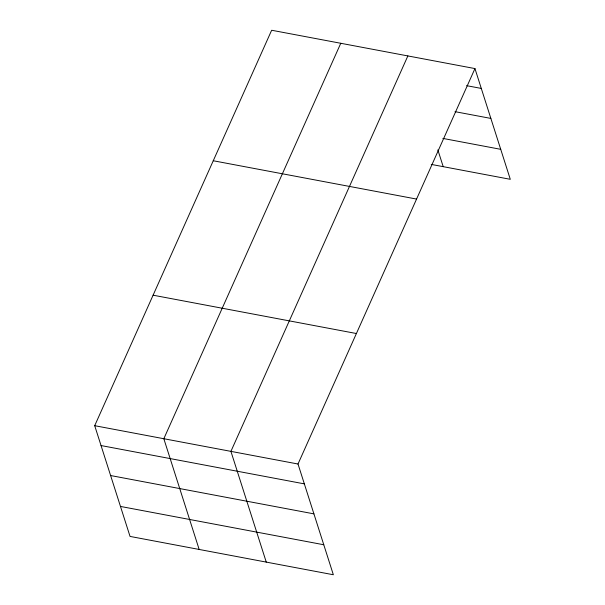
<?xml version="1.0" encoding="UTF-8"?>
<svg xmlns="http://www.w3.org/2000/svg" width="605" height="605" viewBox="0 0 605 605"><rect width="100%" height="100%" fill="white"/><g stroke="black" fill="none" stroke-linecap="round" stroke-linejoin="round"><path stroke-width="0.91" d="M474.955 68.577L298.008 464.012L333.347 574.75L130.045 536.423L94.705 425.693L271.653 30.25L474.955 68.577L510.295 179.307L431.259 164.409M340.774 43.28L163.826 438.723L199.166 549.453M407.868 55.925L230.921 451.368L266.26 562.106M466.591 85.66L481.293 88.428M455.02 111.668L490.867 118.421M442.83 138.401L500.728 149.322M213.255 160.749L416.565 199.068M153.095 295.195L356.405 333.521M94.705 425.693L298.008 464.012M101.043 445.552L304.345 483.871M110.609 475.538L313.919 513.864M120.471 506.438L323.781 544.757M437.861 149.904L443.208 166.662"/></g></svg>
